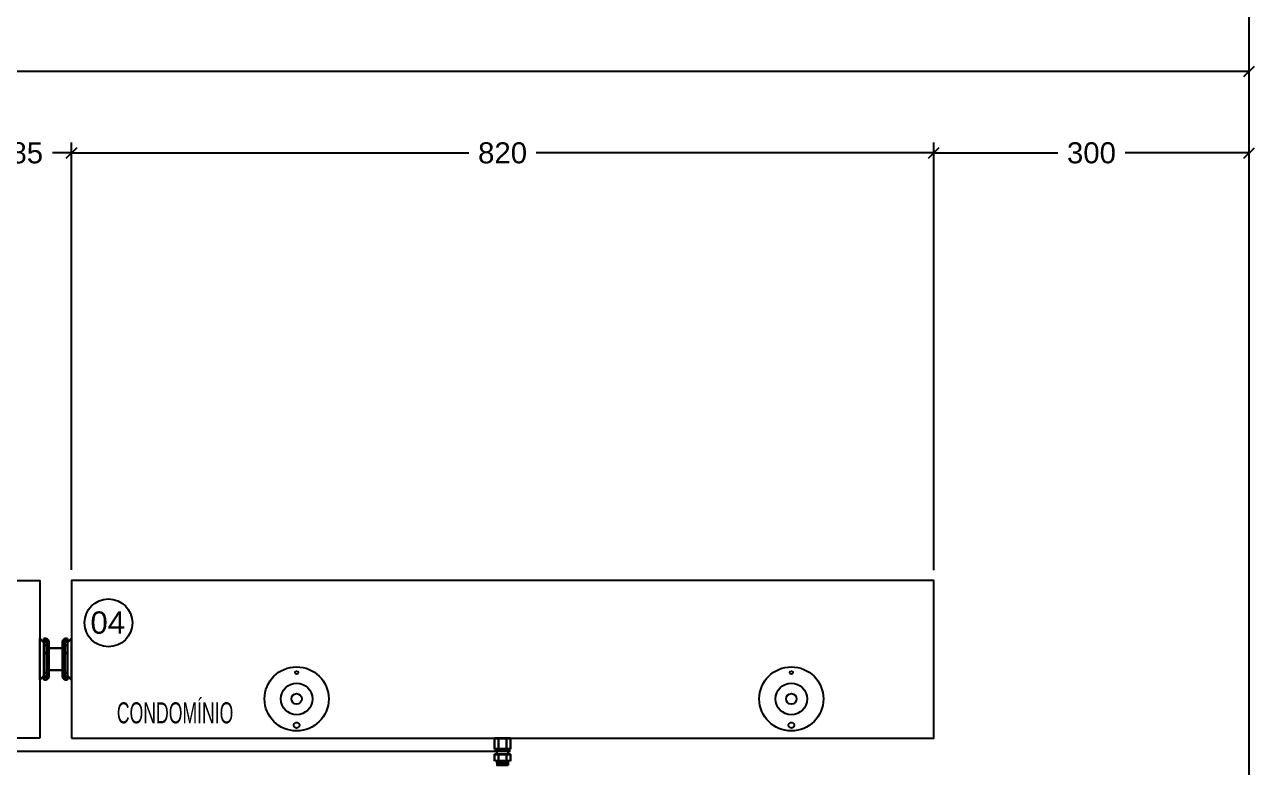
# Model space of a CAD drawing. Header units: millimetres. Extents: x 425 to 646, y 332 to 411.
# Drawn here: x 434.015 to 435.184, y 335.343 to 336.049 of the extents above; entities that cross this region are included whole.
import ezdxf
from ezdxf.enums import TextEntityAlignment as Align

# ---------------------------------------------------------------- set-up
doc = ezdxf.new("R2010")
doc.units = ezdxf.units.MM
doc.linetypes.add('HIDDEN', pattern=[0.375, 0.25, -0.125])
for name, color, linetype in [('Alvenaria', 7, 'Continuous'), ('Cotas', 1, 'Continuous'), ('DI-Textos_do_diagrama', 5, 'Continuous'), ('Elétrico', 5, 'Continuous'), ('QUADROS_E_CAIXAS', 240, 'Continuous'), ('texto', 7, 'Continuous')]:
    doc.layers.add(name, color=color, linetype=linetype)
doc.layers.add('DI-Fios', color=1, linetype='Continuous', lineweight=30)
doc.layers.add('VP', color=1, linetype='Continuous', plot=False)
doc.styles.add('ARIAL', font='arial.ttf')
doc.dimstyles.new('RICARDO-1-10', dxfattribs={"dimtxt": 0.02, "dimasz": 0.01, "dimexe": 0.01, "dimexo": 0.01, "dimgap": 0.01, "dimtad": 0, "dimtih": 1, "dimtoh": 1, "dimdec": 0, "dimlfac": 1000, "dimzin": 0, "dimdsep": 46, "dimtxsty": 'ARIAL', "dimblk": 'OBLIQUE', "dimcen": 0, "dimclrt": 4, "dimadec": 0, "dimazin": 0, "dimtfac": 1, "dimtdec": 0, "dimtofl": 0, "dimtmove": 0, "dimatfit": 3, "dimldrblk": 'CLOSEDBLANK', "dimfxl": 0, "dimtolj": 1, "dimtzin": 0, "dimarcsym": 0})

# ---------------------------------------------------------------- blocks, each defined once
blk = doc.blocks.new('_Oblique')
at = {"color": 0, "linetype": 'ByBlock', "lineweight": -2}
blk.add_line((-0.5, -0.5), (0.5, 0.5), dxfattribs=at)
blk = doc.blocks.new('*D119')
at = {"layer": 'Cotas', "color": 0, "lineweight": -2, "transparency": 16777216}
for p, q in [((434.8792, 335.5304), (434.8792, 335.9372)), ((435.1792, 335.5304), (435.1792, 335.9372)), ((434.8792, 335.9272), (434.9971, 335.9272)), ((435.1792, 335.9272), (435.0612, 335.9272))]:
    blk.add_line(p, q, dxfattribs=at)
at = {"layer": 'DEFPOINTS', "color": 0, "transparency": 16777216}
for p in [(434.8792, 335.9272), (434.8792, 335.5204), (435.1792, 335.5204)]:
    blk.add_point(p, dxfattribs=at)
at = {"layer": 'Cotas', "color": 0, "lineweight": -2, "transparency": 16777216, "xscale": 0.01, "yscale": 0.01, "zscale": 0.01, "rotation": 180}
blk.add_blockref('_Oblique', (434.8792, 335.9272), dxfattribs=at)
at = {"layer": 'Cotas', "color": 0, "lineweight": -2, "transparency": 16777216, "xscale": 0.01, "yscale": 0.01, "zscale": 0.01}
blk.add_blockref('_Oblique', (435.1792, 335.9272), dxfattribs=at)
at = {"layer": 'Cotas', "color": 4, "transparency": 16777216, "insert": (435.0292, 335.9272), "char_height": 0.02, "attachment_point": 5, "style": 'ARIAL'}
blk.add_mtext('\\A1;300', dxfattribs=at)
blk = doc.blocks.new('_ClosedBlank')
at = {"color": 0, "linetype": 'ByBlock', "lineweight": -2}
for p, q in [((-1, 0.17), (0, 0)), ((-1, 0.17), (-1, -0.17)), ((0, 0), (-1, -0.17))]:
    blk.add_line(p, q, dxfattribs=at)
blk = doc.blocks.new('*D163')
at = {"layer": 'Cotas', "color": 0, "lineweight": -2, "transparency": 16777216}
for p, q in [((430.6692, 335.5404), (430.6692, 336.0148)), ((435.1792, 335.5404), (435.1792, 336.0148)), ((430.6692, 336.0048), (432.8839, 336.0048)), ((435.1792, 336.0048), (432.9644, 336.0048))]:
    blk.add_line(p, q, dxfattribs=at)
at = {"layer": 'DEFPOINTS', "color": 0, "transparency": 16777216}
for p in [(430.6692, 336.0048), (430.6692, 335.5304), (435.1792, 335.5304)]:
    blk.add_point(p, dxfattribs=at)
at = {"layer": 'Cotas', "color": 0, "lineweight": -2, "transparency": 16777216, "xscale": 0.01, "yscale": 0.01, "zscale": 0.01, "rotation": 180}
blk.add_blockref('_Oblique', (430.6692, 336.0048), dxfattribs=at)
at = {"layer": 'Cotas', "color": 0, "lineweight": -2, "transparency": 16777216, "xscale": 0.01, "yscale": 0.01, "zscale": 0.01}
blk.add_blockref('_Oblique', (435.1792, 336.0048), dxfattribs=at)
at = {"layer": 'Cotas', "color": 4, "transparency": 16777216, "insert": (432.9242, 336.0048), "char_height": 0.02, "attachment_point": 5, "style": 'ARIAL'}
blk.add_mtext('\\A1;4510', dxfattribs=at)
blk = doc.blocks.new('*D196')
at = {"layer": 'DEFPOINTS', "color": 0, "transparency": 16777216}
for p in [(434.0592, 335.9272), (434.0592, 335.8306), (434.8792, 335.5206)]:
    blk.add_point(p, dxfattribs=at)
at = {"layer": 'VP', "color": 0, "lineweight": -2, "transparency": 16777216}
for p, q in [((434.0592, 335.8406), (434.0592, 335.9372)), ((434.8792, 335.5306), (434.8792, 335.9372)), ((434.0592, 335.9272), (434.4371, 335.9272)), ((434.8792, 335.9272), (434.5012, 335.9272))]:
    blk.add_line(p, q, dxfattribs=at)
at = {"layer": 'VP', "color": 0, "lineweight": -2, "transparency": 16777216, "xscale": 0.01, "yscale": 0.01, "zscale": 0.01, "rotation": 180}
blk.add_blockref('_Oblique', (434.0592, 335.9272), dxfattribs=at)
at = {"layer": 'VP', "color": 0, "lineweight": -2, "transparency": 16777216, "xscale": 0.01, "yscale": 0.01, "zscale": 0.01}
blk.add_blockref('_Oblique', (434.8792, 335.9272), dxfattribs=at)
at = {"layer": 'VP', "color": 4, "transparency": 16777216, "insert": (434.4692, 335.9272), "char_height": 0.02, "attachment_point": 5, "style": 'ARIAL'}
blk.add_mtext('\\A1;820', dxfattribs=at)
blk = doc.blocks.new('*D238')
at = {"layer": 'Cotas', "color": 0, "lineweight": -2, "transparency": 16777216}
for p, q in [((433.9742, 335.5606), (433.9742, 335.9372)), ((434.0592, 335.5306), (434.0592, 335.9372)), ((433.9742, 335.9272), (433.9922, 335.9272)), ((434.0592, 335.9272), (434.0411, 335.9272))]:
    blk.add_line(p, q, dxfattribs=at)
at = {"layer": 'DEFPOINTS', "color": 0, "transparency": 16777216}
for p in [(434.0592, 335.9272), (433.9742, 335.5506), (434.0592, 335.5206)]:
    blk.add_point(p, dxfattribs=at)
at = {"layer": 'Cotas', "color": 0, "lineweight": -2, "transparency": 16777216, "xscale": 0.01, "yscale": 0.01, "zscale": 0.01, "rotation": 180}
blk.add_blockref('_Oblique', (433.9742, 335.9272), dxfattribs=at)
at = {"layer": 'Cotas', "color": 0, "lineweight": -2, "transparency": 16777216, "xscale": 0.01, "yscale": 0.01, "zscale": 0.01}
blk.add_blockref('_Oblique', (434.0592, 335.9272), dxfattribs=at)
at = {"layer": 'Cotas', "color": 4, "transparency": 16777216, "insert": (434.0167, 335.9272), "char_height": 0.02, "attachment_point": 5, "style": 'ARIAL'}
blk.add_mtext('\\A1;85', dxfattribs=at)

msp = doc.modelspace()

# ---------------------------------------------------------------- hatches: boundary and pattern name
at = {"layer": 'DI-Fios', "linetype": 'Continuous', "lineweight": 0}
for points in [[(434.4739, 335.37038), (434.47567, 335.37038), (434.47666, 335.36939), (434.47666, 335.37063), (434.46166, 335.37063), (434.46166, 335.36939), (434.46265, 335.37038), (434.46442, 335.37038), (434.46541, 335.36939), (434.4664, 335.37038), (434.47192, 335.37038), (434.47291, 335.36939)], [(434.4739, 335.37038), (434.47567, 335.37038), (434.47666, 335.36939), (434.47666, 335.37063), (434.46166, 335.37063), (434.46166, 335.36939), (434.46265, 335.37038), (434.46442, 335.37038), (434.46541, 335.36939), (434.4664, 335.37038), (434.47192, 335.37038), (434.47291, 335.36939)], [(434.47666, 335.36006), (434.47666, 335.3613), (434.47567, 335.36031), (434.4739, 335.36031), (434.47291, 335.3613), (434.47192, 335.36031), (434.4664, 335.36031), (434.46541, 335.3613), (434.46442, 335.36031), (434.46265, 335.36031), (434.46166, 335.3613), (434.46166, 335.36006)]]:
    msp.add_hatch(color=256, dxfattribs=at).paths.add_polyline_path(points)
at = {"layer": 'DI-Fios'}
for points in [[(434.4739, 335.37038), (434.47567, 335.37038), (434.47666, 335.36939), (434.47666, 335.37063), (434.46166, 335.37063), (434.46166, 335.36939), (434.46265, 335.37038), (434.46442, 335.37038), (434.46541, 335.36939), (434.4664, 335.37038), (434.47192, 335.37038), (434.47291, 335.36939)], [(434.47666, 335.36006), (434.47666, 335.3613), (434.47567, 335.36031), (434.4739, 335.36031), (434.47291, 335.3613), (434.47192, 335.36031), (434.4664, 335.36031), (434.46541, 335.3613), (434.46442, 335.36031), (434.46265, 335.36031), (434.46166, 335.3613), (434.46166, 335.36006)]]:
    msp.add_hatch(color=256, dxfattribs=at).paths.add_polyline_path(points)
at = {"layer": 'DI-Fios', "linetype": 'Continuous', "lineweight": 0}
h = msp.add_hatch(color=256, dxfattribs=at)
h.paths.add_polyline_path([(434.47666, 335.3486), (434.47666, 335.34984), (434.47567, 335.34885), (434.4739, 335.34885), (434.47291, 335.34984), (434.47192, 335.34885), (434.4664, 335.34885), (434.46541, 335.34984), (434.46442, 335.34885), (434.46265, 335.34885), (434.46166, 335.34984), (434.46166, 335.3486)])
h.paths.add_polyline_path([(434.46166, 335.35535), (434.46166, 335.35412), (434.46265, 335.3551), (434.46442, 335.3551), (434.46541, 335.35412), (434.4664, 335.3551), (434.47192, 335.3551), (434.47291, 335.35412), (434.4739, 335.3551), (434.47567, 335.3551), (434.47666, 335.35412), (434.47666, 335.35535)])
at = {"layer": 'DI-Fios'}
h = msp.add_hatch(color=256, dxfattribs=at)
h.paths.add_polyline_path([(434.47666, 335.3486), (434.47666, 335.34984), (434.47567, 335.34885), (434.4739, 335.34885), (434.47291, 335.34984), (434.47192, 335.34885), (434.4664, 335.34885), (434.46541, 335.34984), (434.46442, 335.34885), (434.46265, 335.34885), (434.46166, 335.34984), (434.46166, 335.3486)])
h.paths.add_polyline_path([(434.46166, 335.35535), (434.46166, 335.35412), (434.46265, 335.3551), (434.46442, 335.3551), (434.46541, 335.35412), (434.4664, 335.3551), (434.47192, 335.3551), (434.47291, 335.35412), (434.4739, 335.3551), (434.47567, 335.3551), (434.47666, 335.35412), (434.47666, 335.35535)])

# ---------------------------------------------------------------- linework, layer by layer
at = {"layer": 'Alvenaria'}
msp.add_lwpolyline([(430.66916, 334.18063), (435.17916, 334.18063), (435.17916, 336.08063), (435.17916, 336.28063), (430.66916, 336.28063), (430.66916, 336.08063), (430.66916, 334.18063)], dxfattribs=at)
at = {"layer": 'Cotas', "color": 3, "linetype": 'HIDDEN', "ltscale": 10}
msp.add_line((434.47666, 335.35783), (431.49181, 335.35783), dxfattribs=at)
at = {"layer": 'Cotas'}
msp.add_circle((434.09441, 335.48021), 0.02273, dxfattribs=at)
at = {"layer": 'DI-Fios'}
for p, q in [((434.02916, 335.42591), (434.02916, 335.46536)), ((434.03298, 335.46154), (434.02916, 335.46536)), ((434.03298, 335.42591), (434.03298, 335.46536)), ((434.03298, 335.46536), (434.03534, 335.46536)), ((434.03298, 335.4649), (434.03534, 335.4649)), ((434.03298, 335.46267), (434.03534, 335.46267)), ((434.03298, 335.46222), (434.03534, 335.46222)), ((434.03534, 335.42591), (434.03534, 335.46536)), ((434.0377, 335.46299), (434.03534, 335.46536)), ((434.0377, 335.46299), (434.0377, 335.42827)), ((434.05063, 335.46299), (434.05299, 335.46536)), ((434.05063, 335.46299), (434.05063, 335.42827)), ((434.05299, 335.42591), (434.05299, 335.46536)), ((434.05535, 335.46536), (434.05299, 335.46536)), ((434.05535, 335.4649), (434.05299, 335.4649)), ((434.05535, 335.46267), (434.05299, 335.46267)), ((434.05535, 335.46222), (434.05299, 335.46222)), ((434.05535, 335.42591), (434.05535, 335.46536)), ((434.05535, 335.46154), (434.05916, 335.46536)), ((434.05916, 335.42591), (434.05916, 335.46536)), ((434.03298, 335.45905), (434.03534, 335.45905)), ((434.03298, 335.45859), (434.03534, 335.45859)), ((434.03298, 335.45164), (434.03534, 335.45164)), ((434.03298, 335.45119), (434.03534, 335.45119)), ((434.05063, 335.45613), (434.0377, 335.45613)), ((434.05535, 335.45905), (434.05299, 335.45905)), ((434.05535, 335.45859), (434.05299, 335.45859)), ((434.05535, 335.45164), (434.05299, 335.45164)), ((434.05535, 335.45119), (434.05299, 335.45119)), ((434.03298, 335.42972), (434.02916, 335.42591)), ((434.03298, 335.43312), (434.03534, 335.43312)), ((434.03298, 335.43267), (434.03534, 335.43267)), ((434.03298, 335.42922), (434.03534, 335.42922)), ((434.03298, 335.42877), (434.03534, 335.42877)), ((434.03298, 335.42636), (434.03534, 335.42636)), ((434.0377, 335.42827), (434.03534, 335.42591)), ((434.05063, 335.43513), (434.0377, 335.43513)), ((434.05063, 335.42827), (434.05299, 335.42591)), ((434.05535, 335.43312), (434.05299, 335.43312)), ((434.05535, 335.43267), (434.05299, 335.43267)), ((434.05535, 335.42922), (434.05299, 335.42922)), ((434.05535, 335.42877), (434.05299, 335.42877)), ((434.05535, 335.42636), (434.05299, 335.42636)), ((434.05535, 335.42972), (434.05916, 335.42591)), ((434.03298, 335.42591), (434.03534, 335.42591)), ((434.05535, 335.42591), (434.05299, 335.42591)), ((434.46166, 335.36939), (434.46265, 335.37038)), ((434.46442, 335.37038), (434.46265, 335.37038)), ((434.46541, 335.36939), (434.46441, 335.37039)), ((434.46541, 335.36939), (434.46641, 335.37039)), ((434.46541, 335.36939), (434.46541, 335.3613)), ((434.47192, 335.37038), (434.4664, 335.37038)), ((434.47291, 335.36939), (434.47191, 335.37039)), ((434.47291, 335.36939), (434.47391, 335.37039)), ((434.47291, 335.36939), (434.47291, 335.3613)), ((434.4739, 335.37038), (434.47567, 335.37038)), ((434.47666, 335.36939), (434.47567, 335.37038)), ((434.46166, 335.3613), (434.46265, 335.36031)), ((434.46442, 335.36031), (434.46265, 335.36031)), ((434.46541, 335.3613), (434.46441, 335.3603)), ((434.46541, 335.3613), (434.46641, 335.3603)), ((434.47192, 335.36031), (434.4664, 335.36031)), ((434.47291, 335.3613), (434.47191, 335.3603)), ((434.47291, 335.3613), (434.47391, 335.3603)), ((434.4739, 335.36031), (434.47567, 335.36031)), ((434.47666, 335.3613), (434.47567, 335.36031)), ((434.46166, 335.35412), (434.46265, 335.3551)), ((434.46166, 335.34984), (434.46265, 335.34885)), ((434.46442, 335.3551), (434.46265, 335.3551)), ((434.46442, 335.34885), (434.46265, 335.34885)), ((434.46381, 335.34785), (434.46381, 335.34885)), ((434.46381, 335.34785), (434.46395, 335.34775)), ((434.47452, 335.34785), (434.46381, 335.34785)), ((434.47439, 335.34497), (434.46381, 335.34485)), ((434.46395, 335.34496), (434.46381, 335.34485)), ((434.47439, 335.34774), (434.46382, 335.34762)), ((434.46395, 335.34773), (434.46382, 335.34763)), ((434.46382, 335.34762), (434.46395, 335.34752)), ((434.47439, 335.34751), (434.46382, 335.34739)), ((434.46395, 335.3475), (434.46382, 335.3474)), ((434.46382, 335.34738), (434.46395, 335.34729)), ((434.47439, 335.34728), (434.46382, 335.34716)), ((434.46395, 335.34727), (434.46382, 335.34717)), ((434.46382, 335.34715), (434.46395, 335.34705)), ((434.47439, 335.34705), (434.46382, 335.34693)), ((434.46395, 335.34704), (434.46382, 335.34694)), ((434.46382, 335.34692), (434.46395, 335.34682)), ((434.47439, 335.34682), (434.46382, 335.3467)), ((434.46395, 335.34681), (434.46382, 335.34671)), ((434.46382, 335.34669), (434.46395, 335.34659)), ((434.46395, 335.34658), (434.46382, 335.34648)), ((434.47439, 335.34658), (434.46382, 335.34647)), ((434.46382, 335.34646), (434.46395, 335.34636)), ((434.46395, 335.34635), (434.46382, 335.34625)), ((434.47439, 335.34635), (434.46382, 335.34624)), ((434.46382, 335.34623), (434.46395, 335.34613)), ((434.47439, 335.34612), (434.46382, 335.34601)), ((434.46395, 335.34611), (434.46382, 335.34602)), ((434.46382, 335.346), (434.46395, 335.3459)), ((434.47439, 335.34589), (434.46382, 335.34578)), ((434.46395, 335.34588), (434.46382, 335.34578)), ((434.46382, 335.34577), (434.46395, 335.34567)), ((434.47439, 335.34566), (434.46382, 335.34555)), ((434.46395, 335.34565), (434.46382, 335.34555)), ((434.46382, 335.34554), (434.46395, 335.34544)), ((434.47439, 335.34543), (434.46382, 335.34531)), ((434.46395, 335.34542), (434.46382, 335.34532)), ((434.46382, 335.34531), (434.46395, 335.34521)), ((434.47439, 335.3452), (434.46382, 335.34508)), ((434.46395, 335.34519), (434.46382, 335.34509)), ((434.46382, 335.34508), (434.46395, 335.34498)), ((434.46394, 335.34751), (434.4745, 335.34762)), ((434.46394, 335.34728), (434.4745, 335.34739)), ((434.46394, 335.34705), (434.4745, 335.34716)), ((434.46394, 335.34682), (434.4745, 335.34693)), ((434.46394, 335.34658), (434.4745, 335.3467)), ((434.46394, 335.34635), (434.4745, 335.34647)), ((434.46394, 335.34612), (434.4745, 335.34624)), ((434.46394, 335.34589), (434.4745, 335.34601)), ((434.46394, 335.34566), (434.4745, 335.34578)), ((434.46394, 335.34543), (434.4745, 335.34555)), ((434.46394, 335.3452), (434.4745, 335.34531)), ((434.46394, 335.34497), (434.4745, 335.34508)), ((434.46541, 335.35412), (434.46441, 335.35512)), ((434.46541, 335.34984), (434.46441, 335.34884)), ((434.46541, 335.35412), (434.46641, 335.35512)), ((434.46541, 335.35412), (434.46541, 335.34984)), ((434.46541, 335.34984), (434.46641, 335.34884)), ((434.47192, 335.3551), (434.4664, 335.3551)), ((434.47192, 335.34885), (434.4664, 335.34885)), ((434.47291, 335.35412), (434.47191, 335.35512)), ((434.47291, 335.34984), (434.47191, 335.34884)), ((434.47291, 335.35412), (434.47391, 335.35512)), ((434.47291, 335.35412), (434.47291, 335.34984)), ((434.47291, 335.34984), (434.47391, 335.34884)), ((434.4739, 335.3551), (434.47567, 335.3551)), ((434.4739, 335.34885), (434.47567, 335.34885)), ((434.47452, 335.34785), (434.47438, 335.34775)), ((434.47438, 335.34773), (434.47451, 335.34763)), ((434.47451, 335.34762), (434.47438, 335.34752)), ((434.47438, 335.3475), (434.47451, 335.3474)), ((434.47451, 335.34738), (434.47438, 335.34729)), ((434.47438, 335.34727), (434.47451, 335.34717)), ((434.47451, 335.34715), (434.47438, 335.34705)), ((434.47438, 335.34704), (434.47451, 335.34694)), ((434.47451, 335.34692), (434.47438, 335.34682)), ((434.47438, 335.34681), (434.47451, 335.34671)), ((434.47451, 335.34669), (434.47438, 335.34659)), ((434.47438, 335.34658), (434.47451, 335.34648)), ((434.47451, 335.34646), (434.47438, 335.34636)), ((434.47438, 335.34635), (434.47451, 335.34625)), ((434.47451, 335.34623), (434.47438, 335.34613)), ((434.47438, 335.34611), (434.47451, 335.34602)), ((434.47451, 335.346), (434.47438, 335.3459)), ((434.47438, 335.34588), (434.47451, 335.34578)), ((434.47451, 335.34577), (434.47438, 335.34567)), ((434.47438, 335.34565), (434.47451, 335.34555)), ((434.47451, 335.34554), (434.47438, 335.34544)), ((434.47438, 335.34542), (434.47451, 335.34532)), ((434.47451, 335.34531), (434.47438, 335.34521)), ((434.47438, 335.34519), (434.47451, 335.34509)), ((434.47451, 335.34508), (434.47438, 335.34498)), ((434.47438, 335.34496), (434.47452, 335.34485)), ((434.47452, 335.34785), (434.47452, 335.34885)), ((434.47666, 335.35412), (434.47567, 335.3551)), ((434.47666, 335.34984), (434.47567, 335.34885))]:
    msp.add_line(p, q, dxfattribs=at)
at = {"layer": 'DI-Fios', "linetype": 'Continuous', "lineweight": 0}
for p, q in [((434.47666, 335.37063), (434.46166, 335.37063)), ((434.46166, 335.37063), (434.46166, 335.36006)), ((434.47666, 335.37063), (434.46166, 335.37063)), ((434.46166, 335.36939), (434.46265, 335.37038)), ((434.46166, 335.36939), (434.46265, 335.37038)), ((434.46442, 335.37038), (434.46265, 335.37038)), ((434.46442, 335.37038), (434.46265, 335.37038)), ((434.46541, 335.36939), (434.46441, 335.37039)), ((434.46541, 335.36939), (434.46441, 335.37039)), ((434.46541, 335.36939), (434.46641, 335.37039)), ((434.46541, 335.36939), (434.46641, 335.37039)), ((434.46541, 335.36939), (434.46541, 335.3613)), ((434.47192, 335.37038), (434.4664, 335.37038)), ((434.47192, 335.37038), (434.4664, 335.37038)), ((434.47291, 335.36939), (434.47191, 335.37039)), ((434.47291, 335.36939), (434.47191, 335.37039)), ((434.47291, 335.36939), (434.47391, 335.37039)), ((434.47291, 335.36939), (434.47391, 335.37039)), ((434.47291, 335.36939), (434.47291, 335.3613)), ((434.4739, 335.37038), (434.47567, 335.37038)), ((434.4739, 335.37038), (434.47567, 335.37038)), ((434.47666, 335.36939), (434.47567, 335.37038)), ((434.47666, 335.36939), (434.47567, 335.37038)), ((434.47666, 335.37063), (434.47666, 335.36006)), ((434.46166, 335.3613), (434.46265, 335.36031)), ((434.47666, 335.36006), (434.46166, 335.36006)), ((434.46442, 335.36031), (434.46265, 335.36031)), ((434.46381, 335.35535), (434.46381, 335.36006)), ((434.46541, 335.3613), (434.46441, 335.3603)), ((434.46541, 335.3613), (434.46641, 335.3603)), ((434.47192, 335.36031), (434.4664, 335.36031)), ((434.47291, 335.3613), (434.47191, 335.3603)), ((434.47291, 335.3613), (434.47391, 335.3603)), ((434.4739, 335.36031), (434.47567, 335.36031)), ((434.47452, 335.35535), (434.47452, 335.36031)), ((434.47666, 335.3613), (434.47567, 335.36031)), ((434.46166, 335.35535), (434.46166, 335.3486)), ((434.47666, 335.35535), (434.46166, 335.35535)), ((434.46166, 335.35412), (434.46265, 335.3551)), ((434.46166, 335.34984), (434.46265, 335.34885)), ((434.46442, 335.3551), (434.46265, 335.3551)), ((434.46442, 335.34885), (434.46265, 335.34885)), ((434.46381, 335.34785), (434.46381, 335.34885)), ((434.47452, 335.34785), (434.46381, 335.34785)), ((434.46381, 335.34785), (434.46395, 335.34775)), ((434.47439, 335.34497), (434.46381, 335.34485)), ((434.46395, 335.34496), (434.46381, 335.34485)), ((434.47439, 335.34774), (434.46382, 335.34762)), ((434.46395, 335.34773), (434.46382, 335.34763)), ((434.46382, 335.34762), (434.46395, 335.34752)), ((434.47439, 335.34751), (434.46382, 335.34739)), ((434.46395, 335.3475), (434.46382, 335.3474)), ((434.46382, 335.34738), (434.46395, 335.34729)), ((434.47439, 335.34728), (434.46382, 335.34716)), ((434.46395, 335.34727), (434.46382, 335.34717)), ((434.46382, 335.34715), (434.46395, 335.34705)), ((434.47439, 335.34705), (434.46382, 335.34693)), ((434.46395, 335.34704), (434.46382, 335.34694)), ((434.46382, 335.34692), (434.46395, 335.34682)), ((434.47439, 335.34682), (434.46382, 335.3467)), ((434.46395, 335.34681), (434.46382, 335.34671)), ((434.46382, 335.34669), (434.46395, 335.34659)), ((434.47439, 335.34658), (434.46382, 335.34647)), ((434.46395, 335.34658), (434.46382, 335.34648)), ((434.46382, 335.34646), (434.46395, 335.34636)), ((434.47439, 335.34635), (434.46382, 335.34624)), ((434.46395, 335.34635), (434.46382, 335.34625)), ((434.46382, 335.34623), (434.46395, 335.34613)), ((434.47439, 335.34612), (434.46382, 335.34601)), ((434.46395, 335.34611), (434.46382, 335.34602)), ((434.46382, 335.346), (434.46395, 335.3459)), ((434.47439, 335.34589), (434.46382, 335.34578)), ((434.46395, 335.34588), (434.46382, 335.34578)), ((434.46382, 335.34577), (434.46395, 335.34567)), ((434.47439, 335.34566), (434.46382, 335.34555)), ((434.46395, 335.34565), (434.46382, 335.34555)), ((434.46382, 335.34554), (434.46395, 335.34544)), ((434.47439, 335.34543), (434.46382, 335.34531)), ((434.46395, 335.34542), (434.46382, 335.34532)), ((434.46382, 335.34531), (434.46395, 335.34521)), ((434.47439, 335.3452), (434.46382, 335.34508)), ((434.46395, 335.34519), (434.46382, 335.34509)), ((434.46382, 335.34508), (434.46395, 335.34498)), ((434.46394, 335.34751), (434.4745, 335.34762)), ((434.46394, 335.34728), (434.4745, 335.34739)), ((434.46394, 335.34705), (434.4745, 335.34716)), ((434.46394, 335.34682), (434.4745, 335.34693)), ((434.46394, 335.34658), (434.4745, 335.3467)), ((434.46394, 335.34635), (434.4745, 335.34647)), ((434.46394, 335.34612), (434.4745, 335.34624)), ((434.46394, 335.34589), (434.4745, 335.34601)), ((434.46394, 335.34566), (434.4745, 335.34578)), ((434.46394, 335.34543), (434.4745, 335.34555)), ((434.46394, 335.3452), (434.4745, 335.34531)), ((434.46394, 335.34497), (434.4745, 335.34508)), ((434.46541, 335.35412), (434.46441, 335.35512)), ((434.46541, 335.34984), (434.46441, 335.34884)), ((434.46541, 335.35412), (434.46641, 335.35512)), ((434.46541, 335.35412), (434.46541, 335.34984)), ((434.46541, 335.34984), (434.46641, 335.34884)), ((434.47192, 335.3551), (434.4664, 335.3551)), ((434.47192, 335.34885), (434.4664, 335.34885)), ((434.47291, 335.35412), (434.47191, 335.35512)), ((434.47291, 335.34984), (434.47191, 335.34884)), ((434.47291, 335.35412), (434.47391, 335.35512)), ((434.47291, 335.35412), (434.47291, 335.34984)), ((434.47291, 335.34984), (434.47391, 335.34884)), ((434.4739, 335.3551), (434.47567, 335.3551)), ((434.4739, 335.34885), (434.47567, 335.34885)), ((434.47452, 335.34785), (434.47438, 335.34775)), ((434.47438, 335.34773), (434.47451, 335.34763)), ((434.47451, 335.34762), (434.47438, 335.34752)), ((434.47438, 335.3475), (434.47451, 335.3474)), ((434.47451, 335.34738), (434.47438, 335.34729)), ((434.47438, 335.34727), (434.47451, 335.34717)), ((434.47451, 335.34715), (434.47438, 335.34705)), ((434.47438, 335.34704), (434.47451, 335.34694)), ((434.47451, 335.34692), (434.47438, 335.34682)), ((434.47438, 335.34681), (434.47451, 335.34671)), ((434.47451, 335.34669), (434.47438, 335.34659)), ((434.47438, 335.34658), (434.47451, 335.34648)), ((434.47451, 335.34646), (434.47438, 335.34636)), ((434.47438, 335.34635), (434.47451, 335.34625)), ((434.47451, 335.34623), (434.47438, 335.34613)), ((434.47438, 335.34611), (434.47451, 335.34602)), ((434.47451, 335.346), (434.47438, 335.3459)), ((434.47438, 335.34588), (434.47451, 335.34578)), ((434.47451, 335.34577), (434.47438, 335.34567)), ((434.47438, 335.34565), (434.47451, 335.34555)), ((434.47451, 335.34554), (434.47438, 335.34544)), ((434.47438, 335.34542), (434.47451, 335.34532)), ((434.47451, 335.34531), (434.47438, 335.34521)), ((434.47438, 335.34519), (434.47451, 335.34509)), ((434.47451, 335.34508), (434.47438, 335.34498)), ((434.47438, 335.34496), (434.47452, 335.34485)), ((434.47452, 335.34785), (434.47452, 335.34885)), ((434.47666, 335.35412), (434.47567, 335.3551)), ((434.47666, 335.34984), (434.47567, 335.34885)), ((434.47666, 335.35535), (434.47666, 335.3486))]:
    msp.add_line(p, q, dxfattribs=at)
at = {"layer": 'DI-Fios', "linetype": 'Continuous'}
for p, q in [((434.47666, 335.37063), (434.46166, 335.37063)), ((434.46166, 335.37063), (434.46166, 335.36006)), ((434.47666, 335.37063), (434.47666, 335.36006)), ((434.47666, 335.36006), (434.46166, 335.36006)), ((434.46381, 335.35535), (434.46381, 335.36006)), ((434.47452, 335.35535), (434.47452, 335.36031)), ((434.46166, 335.35535), (434.46166, 335.3486)), ((434.47666, 335.35535), (434.46166, 335.35535)), ((434.47666, 335.35535), (434.47666, 335.3486))]:
    msp.add_line(p, q, dxfattribs=at)
at = {"layer": 'DI-Fios', "linetype": 'Continuous', "lineweight": 0}
for centre, start, end in [((434.46382, 335.34762), 127.97542, 232.02458), ((434.46382, 335.34739), 127.97542, 232.02458), ((434.46382, 335.34716), 127.97542, 232.02458), ((434.46382, 335.34693), 127.97542, 232.02458), ((434.46382, 335.3467), 127.97542, 232.02458), ((434.46382, 335.34647), 127.97542, 232.02458), ((434.46382, 335.34624), 127.97542, 232.02458), ((434.46382, 335.34601), 127.97542, 232.02458), ((434.46382, 335.34578), 127.97542, 232.02458), ((434.46382, 335.34555), 127.97542, 232.02458), ((434.46382, 335.34531), 127.97542, 232.02458), ((434.46382, 335.34508), 127.97542, 232.02458), ((434.46394, 335.34774), 307.97542, 52.02458), ((434.46394, 335.34751), 307.97542, 52.02458), ((434.46394, 335.34728), 307.97542, 52.02458), ((434.46394, 335.34705), 307.97542, 52.02458), ((434.46394, 335.34682), 307.97542, 52.02458), ((434.46394, 335.34658), 307.97542, 52.02458), ((434.46394, 335.34635), 307.97542, 52.02458), ((434.46394, 335.34612), 307.97542, 52.02458), ((434.46394, 335.34589), 307.97542, 52.02458), ((434.46394, 335.34566), 307.97542, 52.02458), ((434.46394, 335.34543), 307.97542, 52.02458), ((434.46394, 335.3452), 307.97542, 52.02458), ((434.46394, 335.34497), 307.97542, 52.02458), ((434.47439, 335.34774), 127.97542, 232.02458), ((434.47439, 335.34751), 127.97542, 232.02458), ((434.47439, 335.34728), 127.97542, 232.02458), ((434.47439, 335.34705), 127.97542, 232.02458), ((434.47439, 335.34682), 127.97542, 232.02458), ((434.47439, 335.34658), 127.97542, 232.02458), ((434.47439, 335.34635), 127.97542, 232.02458), ((434.47439, 335.34612), 127.97542, 232.02458), ((434.47439, 335.34589), 127.97542, 232.02458), ((434.47439, 335.34566), 127.97542, 232.02458), ((434.47439, 335.34543), 127.97542, 232.02458), ((434.47439, 335.3452), 127.97542, 232.02458), ((434.47439, 335.34497), 127.97542, 232.02458), ((434.4745, 335.34762), 307.97542, 52.02458), ((434.4745, 335.34739), 307.97542, 52.02458), ((434.4745, 335.34716), 307.97542, 52.02458), ((434.4745, 335.34693), 307.97542, 52.02458), ((434.4745, 335.3467), 307.97542, 52.02458), ((434.4745, 335.34647), 307.97542, 52.02458), ((434.4745, 335.34624), 307.97542, 52.02458), ((434.4745, 335.34601), 307.97542, 52.02458), ((434.4745, 335.34578), 307.97542, 52.02458), ((434.4745, 335.34555), 307.97542, 52.02458), ((434.4745, 335.34531), 307.97542, 52.02458), ((434.4745, 335.34508), 307.97542, 52.02458)]:
    msp.add_arc(centre, 0.00001, start, end, dxfattribs=at)
at = {"layer": 'DI-Fios'}
for centre, start, end in [((434.46382, 335.34762), 127.97542, 232.02458), ((434.46382, 335.34739), 127.97542, 232.02458), ((434.46382, 335.34716), 127.97542, 232.02458), ((434.46382, 335.34693), 127.97542, 232.02458), ((434.46382, 335.3467), 127.97542, 232.02458), ((434.46382, 335.34647), 127.97542, 232.02458), ((434.46382, 335.34624), 127.97542, 232.02458), ((434.46382, 335.34601), 127.97542, 232.02458), ((434.46382, 335.34578), 127.97542, 232.02458), ((434.46382, 335.34555), 127.97542, 232.02458), ((434.46382, 335.34531), 127.97542, 232.02458), ((434.46382, 335.34508), 127.97542, 232.02458), ((434.46394, 335.34774), 307.97542, 52.02458), ((434.46394, 335.34751), 307.97542, 52.02458), ((434.46394, 335.34728), 307.97542, 52.02458), ((434.46394, 335.34705), 307.97542, 52.02458), ((434.46394, 335.34682), 307.97542, 52.02458), ((434.46394, 335.34658), 307.97542, 52.02458), ((434.46394, 335.34635), 307.97542, 52.02458), ((434.46394, 335.34612), 307.97542, 52.02458), ((434.46394, 335.34589), 307.97542, 52.02458), ((434.46394, 335.34566), 307.97542, 52.02458), ((434.46394, 335.34543), 307.97542, 52.02458), ((434.46394, 335.3452), 307.97542, 52.02458), ((434.46394, 335.34497), 307.97542, 52.02458), ((434.47439, 335.34774), 127.97542, 232.02458), ((434.47439, 335.34751), 127.97542, 232.02458), ((434.47439, 335.34728), 127.97542, 232.02458), ((434.47439, 335.34705), 127.97542, 232.02458), ((434.47439, 335.34682), 127.97542, 232.02458), ((434.47439, 335.34658), 127.97542, 232.02458), ((434.47439, 335.34635), 127.97542, 232.02458), ((434.47439, 335.34612), 127.97542, 232.02458), ((434.47439, 335.34589), 127.97542, 232.02458), ((434.47439, 335.34566), 127.97542, 232.02458), ((434.47439, 335.34543), 127.97542, 232.02458), ((434.47439, 335.3452), 127.97542, 232.02458), ((434.47439, 335.34497), 127.97542, 232.02458), ((434.4745, 335.34762), 307.97542, 52.02458), ((434.4745, 335.34739), 307.97542, 52.02458), ((434.4745, 335.34716), 307.97542, 52.02458), ((434.4745, 335.34693), 307.97542, 52.02458), ((434.4745, 335.3467), 307.97542, 52.02458), ((434.4745, 335.34647), 307.97542, 52.02458), ((434.4745, 335.34624), 307.97542, 52.02458), ((434.4745, 335.34601), 307.97542, 52.02458), ((434.4745, 335.34578), 307.97542, 52.02458), ((434.4745, 335.34555), 307.97542, 52.02458), ((434.4745, 335.34531), 307.97542, 52.02458), ((434.4745, 335.34508), 307.97542, 52.02458)]:
    msp.add_arc(centre, 0.00001, start, end, dxfattribs=at)
at = {"layer": 'Elétrico'}
for points in [[(434.02916, 335.37063), (432.77916, 335.37063), (432.77916, 335.52063), (434.02916, 335.52063)], [(434.05916, 335.37063), (434.87916, 335.37063), (434.87916, 335.52063), (434.05916, 335.52063)]]:
    msp.add_lwpolyline(points, close=True, dxfattribs=at)
at = {"layer": 'QUADROS_E_CAIXAS', "color": 7, "linetype": 'Continuous', "ltscale": 0.1}
for centre, radius in [((434.27332, 335.4079), 0.0305), ((434.74382, 335.4079), 0.0305), ((434.27332, 335.4329), 0.0015), ((434.74382, 335.4329), 0.0015), ((434.27332, 335.4079), 0.015), ((434.74382, 335.4079), 0.015), ((434.27332, 335.4079), 0.005), ((434.74382, 335.4079), 0.005)]:
    msp.add_circle(centre, radius, dxfattribs=at)
at = {"layer": 'QUADROS_E_CAIXAS', "color": 7, "linetype": 'HIDDEN', "ltscale": 0.1}
for centre in [(434.27332, 335.3829), (434.74382, 335.3829)]:
    msp.add_circle(centre, 0.0027, dxfattribs=at)

# ---------------------------------------------------------------- texts
at = {"layer": 'DI-Textos_do_diagrama', "linetype": 'Continuous', "style": 'ARIAL'}
msp.add_text('04', height=0.02118, dxfattribs=at).set_placement((434.09376, 335.46358), align=Align.BOTTOM_CENTER)
at = {"layer": 'texto', "style": 'ARIAL', "width": 0.6}
msp.add_text('CONDOMÍNIO', height=0.02, dxfattribs=at).set_placement((434.10237, 335.38466))

# ---------------------------------------------------------------- dimensions: what is measured, and where the dimension line sits
at = {"layer": 'Cotas'}
for base, p1, p2, picture, middle in [((430.66916, 336.00484), (435.17916, 335.53039), (430.66916, 335.53039), '*D163', (432.92416, 336.00484)), ((434.87916, 335.92725), (435.17916, 335.52039), (434.87916, 335.52039), '*D119', (435.02916, 335.92725))]:
    dim = msp.add_linear_dim(base=base, p1=p1, p2=p2, angle=180, dimstyle='RICARDO-1-10', dxfattribs=at)
    dim.commit()
    dim.dimension.update_dxf_attribs({"geometry": picture, "text_midpoint": middle})
dim = msp.add_linear_dim(base=(434.05916, 335.92725), p1=(433.97416, 335.55063), p2=(434.05916, 335.52063), dimstyle='RICARDO-1-10', dxfattribs=at)
dim.commit()
dim.dimension.update_dxf_attribs({"geometry": '*D238', "text_midpoint": (434.01666, 335.92725)})
at = {"layer": 'VP'}
dim = msp.add_linear_dim(base=(434.05916, 335.92725), p1=(434.87916, 335.52063), p2=(434.05916, 335.83063), dimstyle='RICARDO-1-10', dxfattribs=at)
dim.commit()
dim.dimension.update_dxf_attribs({"geometry": '*D196', "text_midpoint": (434.46916, 335.92725)})

doc.saveas('drawing.dxf')
